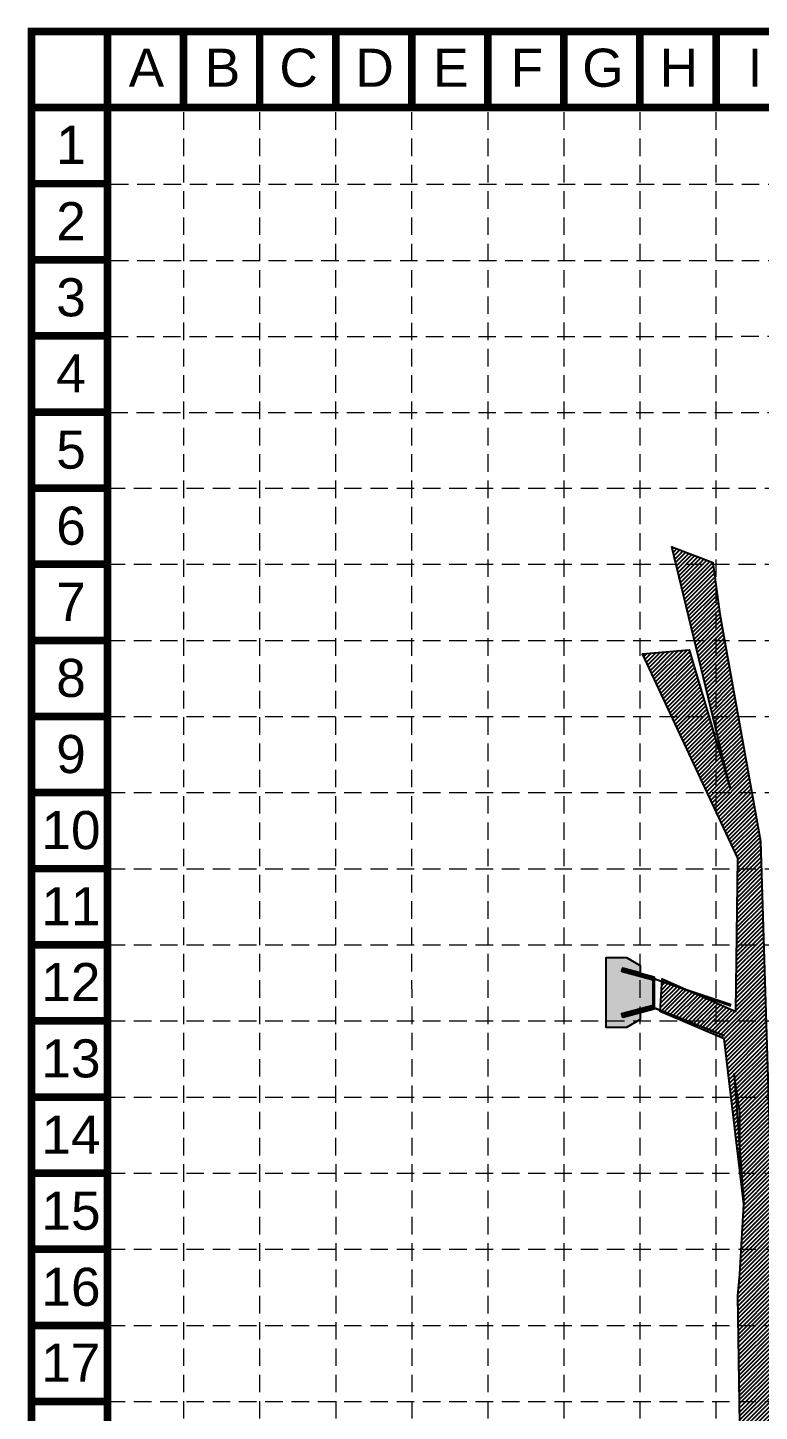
# Model space of a CAD drawing. Header units: inches. Extents: x 4451 to 7062, y 10245 to 14418.
# Drawn here: x 4451 to 5077, y 13235 to 14418 of the extents above; entities that cross this region are included whole.
import ezdxf
from ezdxf.enums import TextEntityAlignment as Align

# ---------------------------------------------------------------- set-up
doc = ezdxf.new("R2010")
doc.units = ezdxf.units.IN
doc.header["$MEASUREMENT"] = 0
doc.linetypes.add('HIDDEN', pattern=[0.375, 0.25, -0.125])
for name, color, linetype in [('BASE', 7, 'Continuous'), ('grid', 9, 'HIDDEN'), ('SD RIPRAP', 7, 'Continuous'), ('WSL', 5, 'Continuous')]:
    doc.layers.add(name, color=color, linetype=linetype)
doc.styles.get("Standard").update_dxf_attribs({"font": 'ARIAL.TTF'})

msp = doc.modelspace()

# ---------------------------------------------------------------- hatches: boundary and pattern name
at = {"layer": 'SD RIPRAP'}
h = msp.add_hatch(dxfattribs=at)
h.set_pattern_fill('GRAVEL', color=1, scale=5, angle=180, style=0)
h.set_pattern_definition([(48.0128, (11040.6024, 26635.0246), (39.999991161, 45.000006708), [0.67268, -66.59544]), (4.9697, (11041.05239, 26635.5246), (-60.0000052576, -4.999956535), [1.15434, -114.279625]), (312.5104, (11042.2024, 26635.6246), (-49.999953592, 55.0000433694), [0.81394, -80.58016]), (87.2737, (11044.1524, 26636.8746), (-4.9999800886, -100.000001475), [1.05119, -104.06779]), (112.8337, (11044.2024, 26637.9246), (25.000049527, -59.999982059), [1.030775, -102.046865]), (177.2737, (11043.8024, 26638.8746), (100.000001475, -4.9999800886), [1.05119, -104.06779]), (217.6942, (11042.75239, 26638.9246), (65.000036728, 49.9999520258), [1.390145, -137.624245]), (252.2553, (11041.65239, 26638.0746), (-35.0000538135, -109.9999811562), [1.31244, -129.931605]), (301.4296, (11041.2524, 26636.8246), (40.000041171, -64.9999751825), [1.05475, -104.420365]), (355.2364, (11041.8024, 26635.9246), (-55.000004732, 4.999957663), [1.20416, -59.003815]), (42.3974, (11043.00239, 26635.8246), (60.0000367554, 54.99996041), [1.55724, -154.166875]), (318.8141, (11039.2024, 26636.9246), (35.000014734, -29.999986567), [0.531505, -52.61922]), (351.4692, (11039.6024, 26636.5746), (-64.999991424, 10.00003955), [1.011185, -100.107555]), (45, (11040.6024, 26636.4246), (1e-15, 5.00000155), [0.707105, -6.36396]), (23.1986, (11040.9524, 26635.8246), (-24.999998653, -10.000006626), [0.38079, -37.698075]), (111.8014, (11041.3024, 26635.9746), (4.99999955, -15.000001365), [0.538515, -26.38731]), (210.9638, (11041.1024, 26636.4746), (-14.99999011, -10.00001242), [0.874645, -28.280115]), (341.5651, (11040.3524, 26636.0246), (-10.00000217, 4.99999202), [0.632455, -15.178935]), (196.3895, (11044.2024, 26635.9746), (-50.000010992, -14.999963549), [0.886, -87.714225]), (250.3462, (11043.3524, 26635.7246), (19.999976237, 55.000010678), [0.743305, -73.58704]), (113.1986, (11040.3524, 26635.0246), (10.000006626, -24.999998653), [0.761575, -37.31729]), (163.6105, (11040.0524, 26635.7246), (50.000010992, -14.999963549), [0.886, -87.714225]), (159.444, (11044.2024, 26639.0746), (25.000009223, -9.999979982), [0.8544, -41.86562]), (114.7751, (11043.4024, 26639.3746), (24.999960946, -55.000017109), [0.71589, -70.873215]), (246.8014, (11040.3024, 26640.0246), (-10.000006626, -24.999998653), [0.761575, -37.31729]), (197.354, (11040.0024, 26639.3246), (65.0000100955, 19.999972511), [0.838155, -82.97712]), (249.444, (11042.7524, 26640.0246), (9.999979982, 25.000009223), [0.4272, -42.29282]), (281.3099, (11040.6024, 26640.0246), (4.99998816, -20.00000376), [0.25495, -25.240145]), (345.9638, (11040.6524, 26639.7746), (-15.00000273, 4.99999029), [1.030775, -19.58475]), (6.009, (11041.6524, 26639.5246), (-49.9999987545, -4.9999965874), [0.95525, -94.569615]), (123.6901, (11041.1024, 26636.9246), (5.00000667, -9.99999779), [0.72111, -17.306645]), (173.1572, (11040.70239, 26637.5246), (-84.9999968274, 10.0000399896), [1.25897, -124.637815]), (240.9454, (11039.4524, 26637.6746), (20.000000136, 35.000001923), [0.51478, -50.96337]), (270, (11039.2024, 26637.2246), (5, -5), [0.3, -4.7]), (300.2564, (11041.7524, 26639.3746), (-19.999974434, 35.000012279), [0.69462, -68.7676]), (228.0128, (11042.1024, 26638.7746), (-39.999991161, -45.000006708), [1.34536, -65.92276]), (180, (11041.2024, 26637.7746), (-5, -5), [1.3, -3.7]), (145.3048, (11039.9024, 26637.7746), (49.999971295, -35.000043048), [0.79057, -78.26637]), (74.0546, (11039.2524, 26638.2246), (4.999999446, 20.000000633), [0.72801, -35.67254]), (27.646, (11039.45239, 26638.9246), (94.999979036, 50.000038566), [1.185325, -117.34737]), (355.4261, (11040.50239, 26639.4746), (65.0000027916, -4.9999740058), [1.253995, -124.14537])])
h.paths.add_polyline_path([(4985.9, 13604.1), (4985.9, 13581.8), (4959, 13574.6), (4959.7, 13571.9), (4975, 13576), (4975, 13569.8), (4963.1, 13562.9), (4945.9, 13562.9), (4945.9, 13622.9), (4963.1, 13622.9), (4975, 13616.1), (4975, 13609.8), (4959.7, 13613.9), (4958.9, 13611.3)])
at = {"layer": 'WSL'}
h = msp.add_hatch(dxfattribs=at)
h.set_pattern_fill('ANSI31', color=256, scale=20, style=0)
h.paths.add_polyline_path([(5043.1, 13916.6), (5078, 13722.4), (5090.5, 13317.8), (5088.4, 13175), (5108.2, 13103.2), (5169.5, 13082.4), (5272.5, 13083.4), (5420.3, 13073), (5758.6, 13056.4), (5910.5, 13056.4), (5999.9, 13056.4), (6187.5, 13048.1), (6237, 13052.5), (6285.2, 13080.8), (6331.9, 13100.3), (6401.7, 13089.1), (6446.7, 13057.5), (6511.6, 13034.2), (6579.8, 13029.2), (6779.5, 12994.2), (6836.1, 13007.5), (6847.8, 13022.5), (6919.3, 13050.8), (6957.6, 13072.4), (6980.9, 13082.4), (6982.6, 13034.2), (6859.4, 12997.6), (6799.5, 12975.9), (6699.6, 12964.3), (6599.8, 12995.9), (6455, 13017.5), (6405.1, 13045.8), (6376.8, 13069.1), (6303.5, 13064.1), (6286.1, 13062.3), (6287, 13062.5), (6240.3, 13039.2), (6112.1, 13034.2), (5930.7, 13030.8), (5754.3, 13042.5), (5115.2, 13080.8), (5073.6, 13114), (5056.9, 13154), (5060.3, 13223.8), (5058.6, 13333.7), (5060.3, 13352), (5063.6, 13411.8), (5062.1, 13427.3), (5060.3, 13440.1), (5060.3, 13490), (5058.6, 13501.7), (5055.3, 13523.3), (5063.6, 13411.8), (5046.9, 13553.3), (4992, 13576.6), (4993.7, 13604.8), (5056.9, 13576.6), (5058.6, 13708), (4977, 13882.7), (5017, 13886), (5051.9, 13767.9), (5002, 13974.2), (5037, 13960.9)])

# ---------------------------------------------------------------- linework, layer by layer
at = {"layer": 'BASE', "color": 9}
msp.add_line((4519, 14350), (6993.2, 14350), dxfattribs=at)
at = {"layer": 'BASE', "const_width": 6.51}
for points in [[(4519, 14415.1), (4453.9, 14415.1)], [(4519, 14415.1), (4519, 14350)], [(4584.1, 14415.1), (4584.1, 14350)], [(4649.2, 14415.1), (4649.2, 14350)], [(4714.3, 14415.1), (4714.3, 14350)], [(4779.4, 14415.1), (4779.4, 14350)], [(4844.5, 14415.1), (4844.5, 14350)], [(4909.6, 14415.1), (4909.6, 14350)], [(4974.7, 14415.1), (4974.7, 14350)], [(5039.9, 14415.1), (5039.9, 14350)], [(4519, 14350), (4453.9, 14350)], [(4519, 14284.9), (4453.9, 14284.9)], [(4519, 14219.8), (4453.9, 14219.8)], [(4519, 14154.7), (4453.9, 14154.7)], [(4519, 14089.5), (4453.9, 14089.5)], [(4519, 14024.4), (4453.9, 14024.4)], [(4519, 13959.3), (4453.9, 13959.3)], [(4519, 13894.2), (4453.9, 13894.2)], [(4519, 13829.1), (4453.9, 13829.1)], [(4519, 13764), (4453.9, 13764)], [(4519, 13698.9), (4453.9, 13698.9)], [(4519, 13633.8), (4453.9, 13633.8)], [(4519, 13568.7), (4453.9, 13568.7)], [(4519, 13503.5), (4453.9, 13503.5)], [(4519, 13438.4), (4453.9, 13438.4)], [(4519, 13373.3), (4453.9, 13373.3)], [(4519, 13308.2), (4453.9, 13308.2)], [(4519, 13243.1), (4453.9, 13243.1)]]:
    msp.add_lwpolyline(points, dxfattribs=at)
for points in [[(7058.3, 10248), (7058.3, 14415.1), (4453.9, 14415.1), (4453.9, 10248)], [(6993.2, 10313.1), (6993.2, 14350), (4519, 14350), (4519, 10313.1)]]:
    msp.add_lwpolyline(points, close=True, dxfattribs=at)
at = {"layer": 'grid', "color": 252, "linetype": 'HIDDEN', "lineweight": 0, "ltscale": 60}
for p, q in [((4584.7, 10573.5), (4584.3, 14347.5)), ((4650.1, 10573.5), (4649.2, 14347.5)), ((4715, 10573.5), (4714.4, 14347.3)), ((4780.4, 10573.5), (4779.4, 14347.2)), ((4844.9, 10573.5), (4844.7, 14347.7)), ((4909.7, 10573.5), (4909.9, 14347.6)), ((4975.3, 10573.5), (4974.9, 14347.4)), ((5040.6, 10573.5), (5039.9, 14347.4)), ((4521.9, 14284.4), (6992.1, 14284.8)), ((4521.9, 14219.2), (6992.1, 14219.7)), ((4521.5, 14154.2), (6993.2, 14154.7)), ((4521.4, 14089.2), (6993.2, 14089.5)), ((4519, 14024.4), (6993.2, 14024.4)), ((4519, 13959.3), (6993.2, 13959.3)), ((4519, 13894.2), (6993.2, 13894.2)), ((4519, 13829.1), (6993.2, 13829.1)), ((4519, 13764), (6993.2, 13764)), ((4519, 13698.9), (6993.2, 13698.9)), ((4519, 13633.8), (6993.2, 13633.8)), ((4519, 13568.7), (6993.2, 13568.7)), ((4519, 13503.5), (6993.2, 13503.5)), ((4519, 13438.4), (6993.2, 13438.4)), ((4519, 13373.3), (6993.2, 13373.3)), ((4519, 13308.2), (6993.2, 13308.2)), ((4519, 13243.1), (6993.2, 13243.1))]:
    msp.add_line(p, q, dxfattribs=at)
at = {"layer": 'SD RIPRAP', "color": 1}
msp.add_lwpolyline([(4985.9, 13604.1), (4985.9, 13581.8), (4959, 13574.6), (4959.7, 13571.9), (4975, 13576), (4975, 13569.8), (4963.1, 13562.9), (4945.9, 13562.9), (4945.9, 13622.9), (4963.1, 13622.9), (4975, 13616.1), (4975, 13609.8), (4959.7, 13613.9), (4958.9, 13611.3)], close=True, dxfattribs=at)
at = {"layer": 'WSL', "color": 5}
for p, q in [((4959.8, 13610.8), (4960.5, 13613.5)), ((4960.5, 13613.5), (4987, 13606.4)), ((4959.8, 13610.8), (4986, 13603.8)), ((4960, 13611.8), (4986, 13604.8)), ((4960.1, 13612), (4986, 13605.1)), ((4986, 13605.2), (5052.6, 13581.7)), ((4986, 13605.2), (4986, 13580.1)), ((4986, 13605), (5052.8, 13582.7)), ((4986, 13580.2), (4986, 13605)), ((4987, 13606.4), (4987, 13578.9)), ((4959.8, 13574.5), (4986, 13581.5)), ((4960, 13573.5), (4986, 13580.5)), ((4960.1, 13573.3), (4986, 13580.2)), ((4960.5, 13571.8), (4987, 13578.9)), ((4986, 13580.4), (5047, 13556.3)), ((4986, 13580.1), (5046.7, 13556.3)), ((4959.8, 13574.5), (4960.5, 13571.8))]:
    msp.add_line(p, q, dxfattribs=at)
at = {"layer": 'WSL'}
msp.add_lwpolyline([(5060.3, 13223.8), (5058.6, 13333.7), (5060.3, 13352), (5063.6, 13411.8), (5062.1, 13427.3), (5060.3, 13440.1), (5060.3, 13490), (5058.6, 13501.7), (5055.3, 13523.3), (5063.6, 13411.8), (5046.9, 13553.3), (4992, 13576.6), (4993.7, 13604.8), (5056.9, 13576.6), (5058.6, 13708), (4977, 13882.7), (5017, 13886), (5051.9, 13767.9), (5002, 13974.2), (5037, 13960.9), (5043.1, 13916.6), (5078, 13722.4), (5090.5, 13317.8), (5088.4, 13175)], dxfattribs=at)

# ---------------------------------------------------------------- texts
at = {"layer": 'BASE'}
for s, height, p in [('A', 32.6, (4552.3, 14384.1)), ('B', 32.6, (4617.4, 14384.1)), ('C', 32.6, (4682.5, 14384.1)), ('D', 32.6, (4747.6, 14384.1)), ('E', 32.6, (4812.8, 14384.1)), ('F', 32.6, (4877.9, 14384.1)), ('G', 32.6, (4943, 14384.1)), ('H', 32.6, (5008.1, 14384.1)), ('I', 32.6, (5073.2, 14384.1)), ('1', 32.6, (4487.6, 14318.2)), ('1', 32.6, (4487.7, 14317.9)), ('2', 32.6, (4487.7, 14252.8)), ('3', 32.6, (4487.7, 14187.7)), ('4', 32.6, (4487.7, 14122.6)), ('5', 32.6, (4487.7, 14057.4)), ('6', 32.6, (4487.7, 13992.3)), ('7', 32.6, (4487.7, 13927.2)), ('8', 32.6, (4487.7, 13862.1)), ('9', 32.6, (4487.7, 13797)), ('10', 32.56, (4487.7, 13731.9)), ('11', 32.56, (4487.7, 13666.8)), ('12', 32.56, (4487.6, 13601.9)), ('13', 32.56, (4487.7, 13536.6)), ('14', 32.56, (4487.7, 13471.4)), ('15', 32.56, (4487.7, 13406.3)), ('16', 32.56, (4487.7, 13341.2)), ('17', 32.56, (4487.5, 13276.3))]:
    msp.add_text(s, height=height, dxfattribs=at).set_placement(p, align=Align.MIDDLE_CENTER)

doc.saveas('drawing.dxf')
